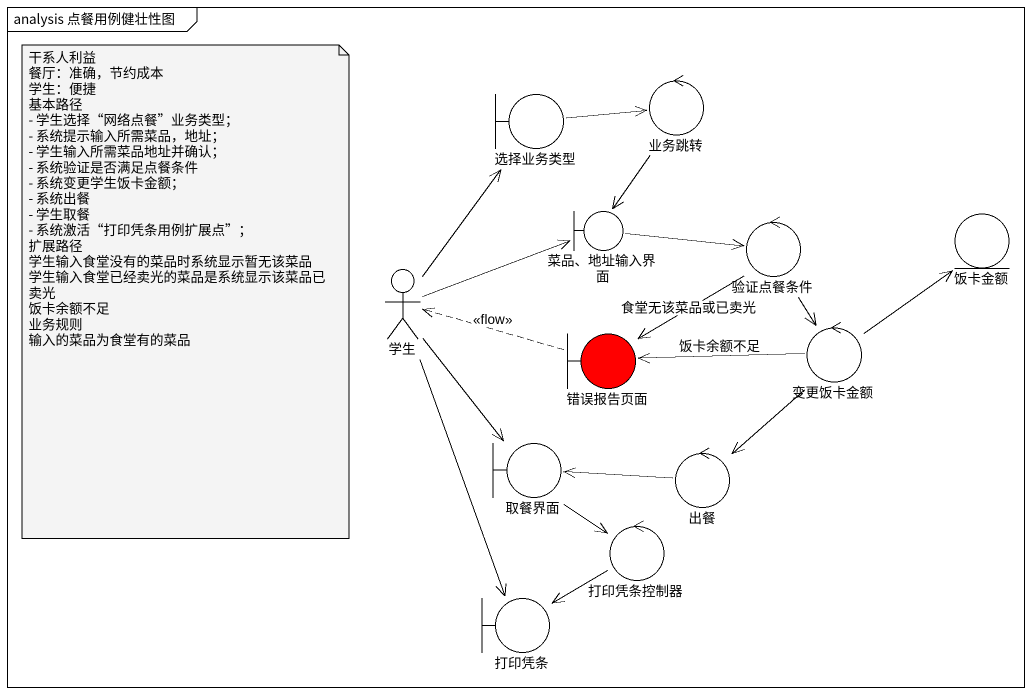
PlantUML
@startuml
mainframe analysis 点餐用例健壮性图
boundary 选择业务类型
control 业务跳转
boundary "菜品、地址输入界面" as 菜品_地址输入界面
control 验证点餐条件
entity 饭卡金额
actor 学生
boundary 错误报告页面 #FF0000
control 变更饭卡金额
boundary 取餐界面
control 出餐
control 打印凭条控制器
boundary 打印凭条
选择业务类型 -right-> 业务跳转
业务跳转 --> 菜品_地址输入界面
菜品_地址输入界面 -right-> 验证点餐条件
验证点餐条件 --> 错误报告页面 : 食堂无该菜品或已卖光
验证点餐条件 --> 变更饭卡金额
学生 -up-> 选择业务类型
学生 -right-> 菜品_地址输入界面
学生 --> 取餐界面
学生 --> 打印凭条
错误报告页面 .left.> 学生 : <<flow>>
变更饭卡金额 -up-> 饭卡金额
变更饭卡金额 -left-> 错误报告页面 : 饭卡余额不足
变更饭卡金额 --> 出餐
取餐界面 --> 打印凭条控制器
出餐 -left-> 取餐界面
打印凭条控制器 --> 打印凭条
note as N1
  干系人利益
  餐厅：准确，节约成本
  学生：便捷
  基本路径
  - 学生选择“网络点餐”业务类型；
  - 系统提示输入所需菜品，地址；
  - 学生输入所需菜品地址并确认；
  - 系统验证是否满足点餐条件
  - 系统变更学生饭卡金额；
  - 系统出餐
  - 学生取餐
  - 系统激活“打印凭条用例扩展点”；
  扩展路径
  学生输入食堂没有的菜品时系统显示暂无该菜品
  学生输入食堂已经卖光的菜品是系统显示该菜品已卖光
  饭卡余额不足
  业务规则
  输入的菜品为食堂有的菜品
end note
@enduml
